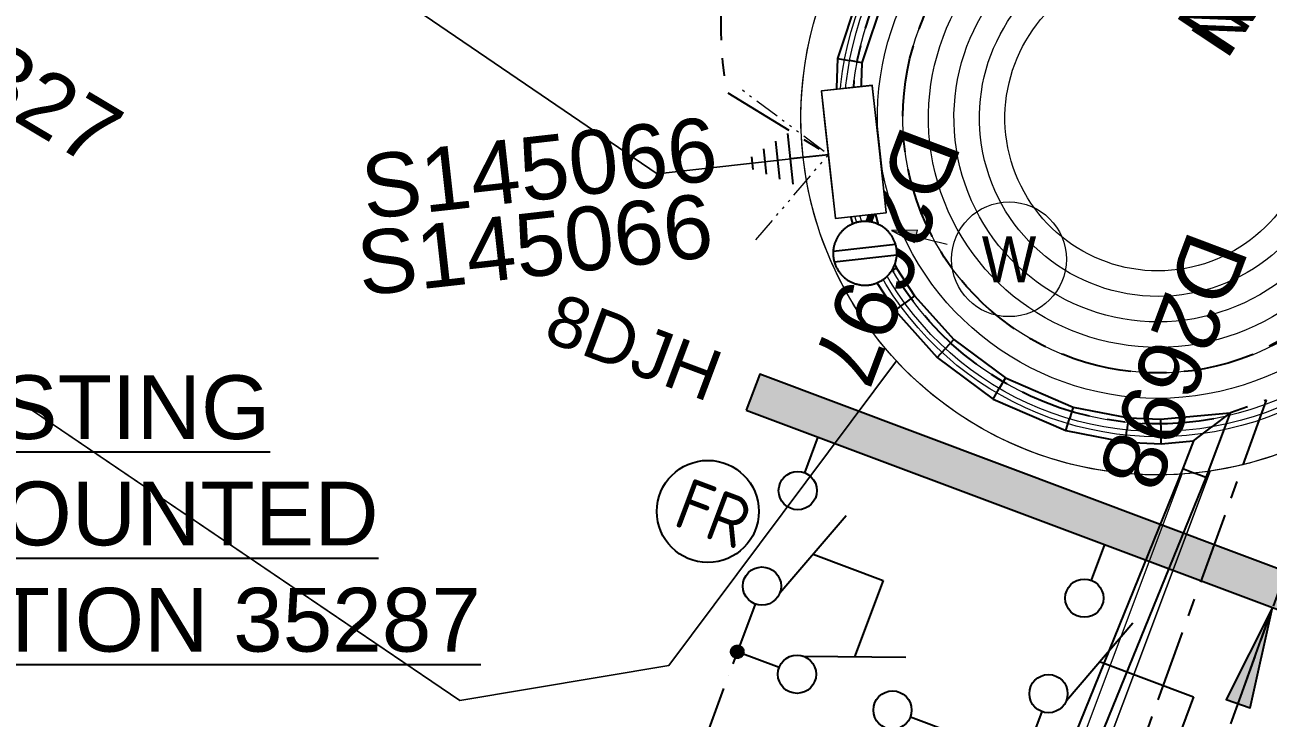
# Model space of a CAD drawing. Header units: metres. Extents: x 264965 to 265706, y 6180501 to 6181430.
# Drawn here: x 265457.77 to 265506.51, y 6181011.05 to 6181038.23 of the extents above; entities that cross this region are included whole.
import ezdxf
from ezdxf.enums import TextEntityAlignment as Align

# ---------------------------------------------------------------- set-up
doc = ezdxf.new("R2010")
doc.units = ezdxf.units.M
for name, pattern in [('Cable Exist UG', [7, 4, -1, 1, -1]), ('CENTERX2', [4, 2.5, -0.5, 0.5, -0.5]), ('DASHED', [19.05, 12.7, -6.35]), ('PHANTOM2', [4.45, 2, -0.5, 0.15, -0.5, 0.15, -0.5, 0.15, -0.5])]:
    doc.linetypes.add(name, pattern=pattern)
doc.layers.get('0').update_dxf_attribs({"color": 6})
for name, color, linetype, lineweight in [('_User Miscellaneous1', 30, 'Continuous', 13), ('_User Miscellaneous10', 241, 'Continuous', 13), ('_User Miscellaneous8', 196, 'Continuous', 13), ('_User_HV_Exist', 1, 'Continuous', 25), ('_User_LV_Exist', 5, 'Continuous', 25), ('_User_SL_Exist', 4, 'Continuous', 25), ('Cadastre Developer_SP_NEW', 92, 'Continuous', 15)]:
    doc.layers.add(name, color=color, linetype=linetype, lineweight=lineweight)
doc.layers.add('_User Miscellaneous12', color=252, linetype='Continuous', lineweight=13, plot=False, transparency=0.5)
doc.layers.add('Equip_LV_NEW', color=2, linetype='Continuous')
doc.layers.add('UG_Details_SP_MISC', color=7, linetype='Continuous')
doc.styles.add('ARIAL', font='arial.ttf', dxfattribs={"height": 2})
doc.styles.add('iecISOCP', font='isocp.shx')
doc.styles.get("Standard").update_dxf_attribs({"font": 'arial.ttf'})
doc.styles.add('SWG_LABEL', font='arial.ttf')
doc.styles.add('SWITCH_LABEL', font='arial.ttf', dxfattribs={"height": 2})
doc.linetypes.add('Cable New UG', pattern='A,6,-0.05,["X",Standard,S=1.8,R=0,X=0,Y=-0.94],-1.8', length=7.85)

# ---------------------------------------------------------------- blocks, each defined once
blk = doc.blocks.new('LV_UG_LINKS_CLOSED_NEW')
at = {"layer": 'Equip_LV_NEW'}
for tag, flags, p in [('ACTUAL_STATUS', 9, (3.167, -1.667)), ('CONSTRUCTED_VOLTAGE', 9, (3.167, -1.833)), ('NO_PHASES', 9, (3.167, -2)), ('STATE', 9, (3.167, -2.5)), ('OPERATING_VOLTAGE', 9, (3.167, -2.167)), ('ORIENTATION', 9, (3.167, -2.333)), ('SWITCH_TYPE', 9, (3.167, -2.667)), ('USAGE', 9, (3.167, -2.833)), ('NOTES', 9, (3.167, -3)), ('OWNED_BY', 9, (3.167, -3.167)), ('OPERATED_BY', 9, (3.167, -3.333)), ('TYPE', 9, (3.167, -3.833)), ('MAINTAINED_BY', 9, (3.167, -3.5)), ('NUMBER_OF_PHASES', 9, (3.167, -3.667)), ('Z', 1, (3.167, -4))]:
    blk.add_attdef(tag, text='', height=0.167, dxfattribs=dict(at, flags=flags)).set_placement(p, align=Align.MIDDLE_LEFT)
blk.add_wipeout([(4, 1.25), (3.969, 1.25), (3.939, 1.248), (3.908, 1.247), (3.877, 1.244), (3.847, 1.241), (3.817, 1.236), (3.786, 1.232), (3.756, 1.226), (3.726, 1.22), (3.696, 1.213), (3.667, 1.205), (3.637, 1.196), (3.608, 1.187), (3.579, 1.177), (3.55, 1.166), (3.522, 1.155), (3.493, 1.143), (3.466, 1.13), (3.438, 1.117), (3.411, 1.102), (3.384, 1.088), (3.357, 1.072), (3.331, 1.056), (3.306, 1.039), (3.28, 1.022), (3.255, 1.004), (3.231, 0.985), (3.207, 0.966), (3.184, 0.947), (3.161, 0.926), (3.138, 0.905), (3.116, 0.884), (3.095, 0.862), (3.074, 0.839), (3.053, 0.816), (3.034, 0.793), (3.015, 0.769), (2.996, 0.745), (2.978, 0.72), (2.961, 0.694), (2.944, 0.669), (2.928, 0.643), (2.912, 0.616), (2.898, 0.589), (2.883, 0.562), (2.87, 0.534), (2.857, 0.507), (2.845, 0.478), (2.834, 0.45), (2.823, 0.421), (2.813, 0.392), (2.804, 0.363), (2.795, 0.333), (2.787, 0.304), (2.78, 0.274), (2.774, 0.244), (2.768, 0.214), (2.764, 0.183), (2.759, 0.153), (2.756, 0.123), (2.753, 0.092), (2.752, 0.061), (2.75, 0.031), (2.75, 0), (2.75, -0.031), (2.752, -0.061), (2.753, -0.092), (2.756, -0.123), (2.759, -0.153), (2.764, -0.183), (2.768, -0.214), (2.774, -0.244), (2.78, -0.274), (2.787, -0.304), (2.795, -0.333), (2.804, -0.363), (2.813, -0.392), (2.823, -0.421), (2.834, -0.45), (2.845, -0.478), (2.857, -0.507), (2.87, -0.534), (2.883, -0.562), (2.898, -0.589), (2.912, -0.616), (2.928, -0.643), (2.944, -0.669), (2.961, -0.694), (2.978, -0.72), (2.996, -0.745), (3.015, -0.769), (3.034, -0.793), (3.053, -0.816), (3.074, -0.839), (3.095, -0.862), (3.116, -0.884), (3.138, -0.905), (3.161, -0.926), (3.184, -0.947), (3.207, -0.966), (3.231, -0.985), (3.255, -1.004), (3.28, -1.022), (3.306, -1.039), (3.331, -1.056), (3.357, -1.072), (3.384, -1.088), (3.411, -1.102), (3.438, -1.117), (3.466, -1.13), (3.493, -1.143), (3.522, -1.155), (3.55, -1.166), (3.579, -1.177), (3.608, -1.187), (3.637, -1.196), (3.667, -1.205), (3.696, -1.213), (3.726, -1.22), (3.756, -1.226), (3.786, -1.232), (3.817, -1.236), (3.847, -1.241), (3.877, -1.244), (3.908, -1.247), (3.939, -1.248), (3.969, -1.25), (4, -1.25), (4.031, -1.25), (4.061, -1.248), (4.092, -1.247), (4.123, -1.244), (4.153, -1.241), (4.183, -1.236), (4.214, -1.232), (4.244, -1.226), (4.274, -1.22), (4.304, -1.213), (4.333, -1.205), (4.363, -1.196), (4.392, -1.187), (4.421, -1.177), (4.45, -1.166), (4.478, -1.155), (4.507, -1.143), (4.534, -1.13), (4.562, -1.117), (4.589, -1.102), (4.616, -1.088), (4.643, -1.072), (4.669, -1.056), (4.694, -1.039), (4.72, -1.022), (4.745, -1.004), (4.769, -0.985), (4.793, -0.966), (4.816, -0.947), (4.839, -0.926), (4.862, -0.905), (4.884, -0.884), (4.905, -0.862), (4.926, -0.839), (4.947, -0.816), (4.966, -0.793), (4.985, -0.769), (5.004, -0.745), (5.022, -0.72), (5.039, -0.694), (5.056, -0.669), (5.072, -0.643), (5.088, -0.616), (5.102, -0.589), (5.117, -0.562), (5.13, -0.534), (5.143, -0.507), (5.155, -0.478), (5.166, -0.45), (5.177, -0.421), (5.187, -0.392), (5.196, -0.363), (5.205, -0.333), (5.213, -0.304), (5.22, -0.274), (5.226, -0.244), (5.232, -0.214), (5.236, -0.183), (5.241, -0.153), (5.244, -0.123), (5.247, -0.092), (5.248, -0.061), (5.25, -0.031), (5.25, 0), (5.25, 0.031), (5.248, 0.061), (5.247, 0.092), (5.244, 0.123), (5.241, 0.153), (5.236, 0.183), (5.232, 0.214), (5.226, 0.244), (5.22, 0.274), (5.213, 0.304), (5.205, 0.333), (5.196, 0.363), (5.187, 0.392), (5.177, 0.421), (5.166, 0.45), (5.155, 0.478), (5.143, 0.507), (5.13, 0.534), (5.117, 0.562), (5.102, 0.589), (5.088, 0.616), (5.072, 0.643), (5.056, 0.669), (5.039, 0.694), (5.022, 0.72), (5.004, 0.745), (4.985, 0.769), (4.966, 0.793), (4.947, 0.816), (4.926, 0.839), (4.905, 0.862), (4.884, 0.884), (4.862, 0.905), (4.839, 0.926), (4.816, 0.947), (4.793, 0.966), (4.769, 0.985), (4.745, 1.004), (4.72, 1.022), (4.694, 1.039), (4.669, 1.056), (4.643, 1.072), (4.616, 1.088), (4.589, 1.102), (4.562, 1.117), (4.534, 1.13), (4.507, 1.143), (4.478, 1.155), (4.45, 1.166), (4.421, 1.177), (4.392, 1.187), (4.363, 1.196), (4.333, 1.205), (4.304, 1.213), (4.274, 1.22), (4.244, 1.226), (4.214, 1.232), (4.183, 1.236), (4.153, 1.241), (4.123, 1.244), (4.092, 1.247), (4.061, 1.248), (4.031, 1.25)]).dxf.layer = 'Equip_LV_NEW'
for p, q in [((3.792, 1.232), (3.792, -1.232)), ((4.208, 1.232), (4.208, -1.232))]:
    blk.add_line(p, q, dxfattribs=at)
at = {"layer": 'Equip_LV_NEW', "flags": 128}
blk.add_lwpolyline([(4, 1.25), (3.969, 1.25), (3.939, 1.248), (3.908, 1.247), (3.877, 1.244), (3.847, 1.241), (3.817, 1.236), (3.786, 1.232), (3.756, 1.226), (3.726, 1.22), (3.696, 1.213), (3.667, 1.205), (3.637, 1.196), (3.608, 1.187), (3.579, 1.177), (3.55, 1.166), (3.522, 1.155), (3.493, 1.143), (3.466, 1.13), (3.438, 1.117), (3.411, 1.102), (3.384, 1.088), (3.357, 1.072), (3.331, 1.056), (3.306, 1.039), (3.28, 1.022), (3.255, 1.004), (3.231, 0.985), (3.207, 0.966), (3.184, 0.947), (3.161, 0.926), (3.138, 0.905), (3.116, 0.884), (3.095, 0.862), (3.074, 0.839), (3.053, 0.816), (3.034, 0.793), (3.015, 0.769), (2.996, 0.745), (2.978, 0.72), (2.961, 0.694), (2.944, 0.669), (2.928, 0.643), (2.912, 0.616), (2.898, 0.589), (2.883, 0.562), (2.87, 0.534), (2.857, 0.507), (2.845, 0.478), (2.834, 0.45), (2.823, 0.421), (2.813, 0.392), (2.804, 0.363), (2.795, 0.333), (2.787, 0.304), (2.78, 0.274), (2.774, 0.244), (2.768, 0.214), (2.764, 0.183), (2.759, 0.153), (2.756, 0.123), (2.753, 0.092), (2.752, 0.061), (2.75, 0.031), (2.75, 0), (2.75, -0.031), (2.752, -0.061), (2.753, -0.092), (2.756, -0.123), (2.759, -0.153), (2.764, -0.183), (2.768, -0.214), (2.774, -0.244), (2.78, -0.274), (2.787, -0.304), (2.795, -0.333), (2.804, -0.363), (2.813, -0.392), (2.823, -0.421), (2.834, -0.45), (2.845, -0.478), (2.857, -0.507), (2.87, -0.534), (2.883, -0.562), (2.898, -0.589), (2.912, -0.616), (2.928, -0.643), (2.944, -0.669), (2.961, -0.694), (2.978, -0.72), (2.996, -0.745), (3.015, -0.769), (3.034, -0.793), (3.053, -0.816), (3.074, -0.839), (3.095, -0.862), (3.116, -0.884), (3.138, -0.905), (3.161, -0.926), (3.184, -0.947), (3.207, -0.966), (3.231, -0.985), (3.255, -1.004), (3.28, -1.022), (3.306, -1.039), (3.331, -1.056), (3.357, -1.072), (3.384, -1.088), (3.411, -1.102), (3.438, -1.117), (3.466, -1.13), (3.493, -1.143), (3.522, -1.155), (3.55, -1.166), (3.579, -1.177), (3.608, -1.187), (3.637, -1.196), (3.667, -1.205), (3.696, -1.213), (3.726, -1.22), (3.756, -1.226), (3.786, -1.232), (3.817, -1.236), (3.847, -1.241), (3.877, -1.244), (3.908, -1.247), (3.939, -1.248), (3.969, -1.25), (4, -1.25), (4.031, -1.25), (4.061, -1.248), (4.092, -1.247), (4.123, -1.244), (4.153, -1.241), (4.183, -1.236), (4.214, -1.232), (4.244, -1.226), (4.274, -1.22), (4.304, -1.213), (4.333, -1.205), (4.363, -1.196), (4.392, -1.187), (4.421, -1.177), (4.45, -1.166), (4.478, -1.155), (4.507, -1.143), (4.534, -1.13), (4.562, -1.117), (4.589, -1.102), (4.616, -1.088), (4.643, -1.072), (4.669, -1.056), (4.694, -1.039), (4.72, -1.022), (4.745, -1.004), (4.769, -0.985), (4.793, -0.966), (4.816, -0.947), (4.839, -0.926), (4.862, -0.905), (4.884, -0.884), (4.905, -0.862), (4.926, -0.839), (4.947, -0.816), (4.966, -0.793), (4.985, -0.769), (5.004, -0.745), (5.022, -0.72), (5.039, -0.694), (5.056, -0.669), (5.072, -0.643), (5.088, -0.616), (5.102, -0.589), (5.117, -0.562), (5.13, -0.534), (5.143, -0.507), (5.155, -0.478), (5.166, -0.45), (5.177, -0.421), (5.187, -0.392), (5.196, -0.363), (5.205, -0.333), (5.213, -0.304), (5.22, -0.274), (5.226, -0.244), (5.232, -0.214), (5.236, -0.183), (5.241, -0.153), (5.244, -0.123), (5.247, -0.092), (5.248, -0.061), (5.25, -0.031), (5.25, 0), (5.25, 0.031), (5.248, 0.061), (5.247, 0.092), (5.244, 0.123), (5.241, 0.153), (5.236, 0.183), (5.232, 0.214), (5.226, 0.244), (5.22, 0.274), (5.213, 0.304), (5.205, 0.333), (5.196, 0.363), (5.187, 0.392), (5.177, 0.421), (5.166, 0.45), (5.155, 0.478), (5.143, 0.507), (5.13, 0.534), (5.117, 0.562), (5.102, 0.589), (5.088, 0.616), (5.072, 0.643), (5.056, 0.669), (5.039, 0.694), (5.022, 0.72), (5.004, 0.745), (4.985, 0.769), (4.966, 0.793), (4.947, 0.816), (4.926, 0.839), (4.905, 0.862), (4.884, 0.884), (4.862, 0.905), (4.839, 0.926), (4.816, 0.947), (4.793, 0.966), (4.769, 0.985), (4.745, 1.004), (4.72, 1.022), (4.694, 1.039), (4.669, 1.056), (4.643, 1.072), (4.616, 1.088), (4.589, 1.102), (4.562, 1.117), (4.534, 1.13), (4.507, 1.143), (4.478, 1.155), (4.45, 1.166), (4.421, 1.177), (4.392, 1.187), (4.363, 1.196), (4.333, 1.205), (4.304, 1.213), (4.274, 1.22), (4.244, 1.226), (4.214, 1.232), (4.183, 1.236), (4.153, 1.241), (4.123, 1.244), (4.092, 1.247), (4.061, 1.248), (4.031, 1.25)], close=True, dxfattribs=at)
blk = doc.blocks.new('*U648')
at = {"layer": '_User_LV_Exist'}
for p, q in [((2.5, 1), (2.5, -1)), ((3, 0.75), (3, -0.75)), ((3.5, 0.5), (3.5, -0.5)), ((4, 0.25), (4, -0.25))]:
    blk.add_line(p, q, dxfattribs=at)
at = {"layer": 'Equip_LV_NEW', "ltscale": 10, "rotation": 89.99999999999997}
blk.add_blockref('LV_UG_LINKS_CLOSED_NEW', (0, 0), dxfattribs=at)
at = {"width": 0.9}
blk.add_attdef('ASSET_NUM', text='', height=2, dxfattribs=at).set_placement((4, 2), align=Align.MIDDLE_LEFT)
for tag, p, flags in [('SUBURB', (-2, 0), 1), ('STREETNAME', (-1.8, 0), 9), ('PARENT', (-1.6, 0), 9), ('NOTES', (-1.4, 0), 9), ('LOCATION', (-1.2, 0), 9), ('LEGEND', (-1, 0), 9), ('USAGE', (-0.8, 0), 9), ('SUPPORT_TYPE', (-0.6, 0), 9), ('STATE', (-0.4, 0), 9), ('OWNED_BY', (-0.2, 0), 9)]:
    blk.add_attdef(tag, p, '', height=0.2, rotation=270, dxfattribs=dict(flags=flags))
blk.add_wipeout([(1, 2.5), (1, -2.5), (-1, -2.5), (-1, 2.5)])
blk.add_lwpolyline([(-1, 2.5), (-1, -1.25), (-1, 1.25), (-1, -2.5), (1, -2.5), (1, 2.5)], close=True)
at = {"layer": '_User_LV_Exist'}
blk.add_line((1, 0), (2.5, 0), dxfattribs=at)
blk = doc.blocks.new('*U849')
h = blk.add_hatch(color=256)
h.dxf.hatch_style = 1
h.paths.add_polyline_path([(2.385, 2.905), (2.749, 2.563), (3.251, 3.463)])
blk.add_line((3.251, 3.463), (1.711, 1.822))
at = {"flags": 128}
blk.add_lwpolyline([(2.385, 2.905), (2.749, 2.563), (3.251, 3.463), (2.385, 2.905)], dxfattribs=at)
blk.add_circle((0, 0), 2.25)
at = {"width": 0.9}
blk.add_attdef('CODE', text='', height=1.8, dxfattribs=at).set_placement((0, 0), align=Align.MIDDLE_CENTER)
at = {"flags": 1}
blk.add_attdef('Z', (0, 0), '', height=0.2, dxfattribs=at)
blk = doc.blocks.new('*U502')
blk.add_hatch(color=256).paths.add_polyline_path([(-0.236, 2.682), (-2.021, 1.779), (0.236, -2.682), (2.021, -1.779)])
for p, q in [((-1.129, 2.231), (1.129, -2.231)), ((0.892, 0.451), (-0.892, -0.451))]:
    blk.add_line(p, q)
at = {"ltscale": 10}
blk.add_line((1.129, -2.231), (-1.129, 2.231), dxfattribs=at)
blk.add_lwpolyline([(-2.021, 1.779), (-1.457, 0.664), (-0.328, -1.567), (0.236, -2.682), (2.021, -1.779), (-0.236, 2.682)], close=True)
at = {"width": 0.9, "flags": 8}
blk.add_attdef('ASSET_NUM', text='', height=2, rotation=90, dxfattribs=at).set_placement((-10.914, 41.61), align=Align.MIDDLE_LEFT)
for tag, p, flags in [('OWNED_BY', (-8.914, 37.41), 9), ('STATE', (-8.914, 37.21), 9), ('SUPPORT_TYPE', (-8.914, 37.01), 9), ('USAGE', (-8.914, 36.81), 9), ('LEGEND', (-8.914, 36.61), 9), ('LOCATION', (-8.914, 36.41), 9), ('NOTES', (-8.914, 36.21), 9), ('PARENT', (-8.914, 36.01), 9), ('STREETNAME', (-8.914, 35.81), 9), ('SUBURB', (-8.914, 35.61), 1)]:
    blk.add_attdef(tag, p, '', height=0.2, dxfattribs=dict(flags=flags))
blk = doc.blocks.new('*U531')
h = blk.add_hatch(color=256)
h.dxf.hatch_style = 1
h.paths.add_polyline_path([(-3.977, 0.426), (-0.053, -0.497), (0.053, 0.497)])
blk.add_line((-0.497, 0.053), (-3.977, 0.426))
at = {"flags": 128}
blk.add_lwpolyline([(-3.977, 0.426), (-0.053, -0.497), (0.053, 0.497)], close=True, dxfattribs=at)
blk.add_circle((0, 0), 0.0001)
blk = doc.blocks.new('SWG_SIE_TRF_NOES_NEW')
at = {"linetype": 'Continuous'}
blk.add_line((6.25, 0.75), (2.491, 2.118), dxfattribs=at)
at = {"linetype": 'CENTERX2'}
for p, q in [((0, 0), (1.5, 0)), ((7, 0), (8.5, 0))]:
    blk.add_line(p, q, dxfattribs=at)
blk.add_line((14, 0), (18.5, 0))
at = {"linetype": 'DASHED'}
blk.add_lwpolyline([(4.371, 1.434), (4.371, 5.371), (11.75, 5.371)], dxfattribs=at)
blk.add_lwpolyline([(17.5, -0.75), (18.5, 0), (17.5, 0.75)])
for centre in [(2.25, 0), (6.25, 0)]:
    blk.add_circle(centre, 0.75)
at = {"flags": 1}
blk.add_attdef('Z', (0, 0), '', height=0.2, dxfattribs=at)
at = {"style": 'SWITCH_LABEL', "flags": 9}
blk.add_attdef('STREET_CODE', text='', height=0.2, dxfattribs=at).set_placement((0, -0.2), align=Align.MIDDLE_LEFT)
at = {"flags": 9}
for tag, p in [('ORIENTATION', (0, -0.4)), ('SUBURB', (0, -1)), ('USAGE', (0, -0.8)), ('PARENT', (0, -0.6)), ('STREETNAME', (0, -1.2)), ('LOCATION', (0, -1.4)), ('NOTES', (0, -1.6))]:
    blk.add_attdef(tag, text='', height=0.2, dxfattribs=at).set_placement(p, align=Align.MIDDLE_LEFT)
blk = doc.blocks.new('SWG_FUSE_NEW')
at = {"linetype": 'CENTERX2'}
for p, q in [((1.031, 0.695), (4.469, -0.695)), ((1.031, -0.695), (4.469, 0.695))]:
    blk.add_line(p, q, dxfattribs=at)
for centre in [(0.75, 0), (4.75, 0)]:
    blk.add_circle(centre, 0.75)
blk = doc.blocks.new('*U537')
at = {"linetype": 'CENTERX2'}
blk.add_blockref('SWG_SIE_TRF_NOES_NEW', (0, 0), dxfattribs=at)
at = {"linetype": 'CENTERX2', "rotation": 180}
blk.add_blockref('SWG_FUSE_NEW', (14, 0), dxfattribs=at)
blk.add_text('TRF', height=2.5, rotation=89.9826).set_placement((21.515, -0.055), align=Align.MIDDLE_CENTER)
blk = doc.blocks.new('FAULT_INDIC_SE')
blk.add_circle((0, 0), 2)
at = {"insert": (-1.152, 1.002), "char_height": 2, "width": 2.70423, "attachment_point": 1, "style": 'iecISOCP'}
blk.add_mtext('FR', dxfattribs=at)
blk = doc.blocks.new('SWG_SIE_ES_NEW')
for p, q in [((2.5, 0.75), (6.259, 2.118)), ((8, -1), (10, -1)), ((8.25, -1.5), (9.75, -1.5)), ((8.5, -2), (9.5, -2)), ((8.75, -2.5), (9.25, -2.5))]:
    blk.add_line(p, q)
blk.add_lwpolyline([(1.75, 0), (0, 0)])
at = {"flags": 128}
blk.add_lwpolyline([(7.25, 0), (9, 0), (9, -1)], dxfattribs=at)
for centre in [(2.5, 0), (6.5, 0)]:
    blk.add_circle(centre, 0.75)
at = {"flags": 1}
blk.add_attdef('Z', (0.121, -0.013), '', height=0.2, dxfattribs=at)
at = {"style": 'SWITCH_LABEL', "flags": 9}
blk.add_attdef('STREET_CODE', text='', height=0.2, dxfattribs=at).set_placement((0.121, -0.213), align=Align.MIDDLE_LEFT)
at = {"flags": 9}
for tag, p in [('ORIENTATION', (0.121, -0.413)), ('SUBURB', (0.121, -1.013)), ('USAGE', (0.121, -0.813)), ('PARENT', (0.121, -0.613)), ('STREETNAME', (0.121, -1.213)), ('LOCATION', (0.121, -1.413)), ('OPERATED_BY', (0.103, -2.047)), ('OWNED_BY', (0.11, -1.824)), ('NOTES', (0.121, -1.613)), ('MAINTAINED_BY', (0.102, -2.253))]:
    blk.add_attdef(tag, text='', height=0.2, dxfattribs=at).set_placement(p, align=Align.MIDDLE_LEFT)
at = {"style": 'ARIAL', "width": 0.9, "flags": 8}
blk.add_attdef('ASSET_NUM', text='', height=2, dxfattribs=at).set_placement((5.75, -4), align=Align.MIDDLE_CENTER)
blk = doc.blocks.new('SWG_SIE_SU_NEW')
at = {"linetype": 'CENTERX2'}
h = blk.add_hatch(color=256, dxfattribs=at)
h.dxf.hatch_style = 1
edge = h.paths.add_edge_path()
edge.add_arc((9, 0), 0.25, 0, 360)
at = {"linetype": 'Continuous'}
blk.add_line((6.25, 0.75), (2.491, 2.118), dxfattribs=at)
at = {"linetype": 'CENTERX2'}
for p, q in [((0, 0), (1.5, 0)), ((7, 0), (10, 0))]:
    blk.add_line(p, q, dxfattribs=at)
at = {"linetype": 'DASHED'}
blk.add_lwpolyline([(4.371, 1.434), (4.371, 4.371), (7.566, 4.371)], dxfattribs=at)
for centre in [(2.25, 0), (6.25, 0)]:
    blk.add_circle(centre, 0.75)
at = {"linetype": 'CENTERX2'}
blk.add_circle((9, 0), 0.25, dxfattribs=at)
at = {"flags": 8}
blk.add_attdef('ASSET_NUM', text='', height=2, rotation=180, dxfattribs=at).set_placement((-3, 0.012), align=Align.MIDDLE_LEFT)
at = {"flags": 1}
blk.add_attdef('Z', (0, 0), '', height=0.2, dxfattribs=at)
at = {"style": 'SWITCH_LABEL', "flags": 9}
blk.add_attdef('STREET_CODE', text='', height=0.2, dxfattribs=at).set_placement((0, 0), align=Align.MIDDLE_LEFT)
at = {"flags": 9}
for tag, p in [('ORIENTATION', (0, -0.2)), ('PARENT', (0, -0.4)), ('SUBURB', (0, -0.8)), ('STREETNAME', (0, -1)), ('USAGE', (0, -0.6)), ('LOCATION', (0, -1.2)), ('NOTES', (0, -1.4)), ('OPERATED_BY', (-0.014, -1.808)), ('OWNED_BY', (-0.008, -1.586)), ('MAINTAINED_BY', (-0.016, -2.015))]:
    blk.add_attdef(tag, text='', height=0.2, dxfattribs=at).set_placement(p, align=Align.MIDDLE_LEFT)

msp = doc.modelspace()

# ---------------------------------------------------------------- hatches: boundary and pattern name
at = {"layer": '_User_HV_Exist', "transparency": 33554636}
h = msp.add_hatch(color=256, dxfattribs=at)
h.dxf.hatch_style = 1
h.paths.add_polyline_path([(265486.581, 6181024.534), (265486.054, 6181023.13), (265514.142, 6181012.589), (265514.669, 6181013.993)])

# ---------------------------------------------------------------- linework, layer by layer
at = {"layer": '_User Miscellaneous1', "ltscale": 0.5}
for p, q in [((265490.626, 6181039.918), (265489.625, 6181036.914)), ((265491.506, 6181039.521), (265490.58, 6181036.744)), ((265489.625, 6181036.914), (265489.5, 6181033.069)), ((265489.625, 6181036.914), (265490.102, 6181036.829)), ((265490.58, 6181036.744), (265490.102, 6181036.829)), ((265490.58, 6181036.744), (265490.464, 6181033.183)), ((265489.5, 6181033.069), (265489.982, 6181033.126)), ((265489.5, 6181033.069), (265490.465, 6181029.524)), ((265490.464, 6181033.183), (265489.982, 6181033.126)), ((265490.464, 6181033.183), (265491.392, 6181029.776)), ((265491.312, 6181029.971), (265490.882, 6181029.757)), ((265491.312, 6181029.971), (265491.947, 6181028.697)), ((265490.453, 6181029.543), (265490.882, 6181029.757)), ((265490.453, 6181029.543), (265491.112, 6181028.22)), ((265490.465, 6181029.524), (265490.928, 6181029.65)), ((265491.392, 6181029.776), (265490.928, 6181029.65)), ((265491.112, 6181028.22), (265491.529, 6181028.459)), ((265491.947, 6181028.697), (265491.529, 6181028.459)), ((265491.947, 6181028.697), (265492.653, 6181027.611)), ((265491.112, 6181028.22), (265491.888, 6181027.026)), ((265492.653, 6181027.611), (265492.271, 6181027.319)), ((265492.653, 6181027.611), (265494.184, 6181025.897)), ((265491.888, 6181027.026), (265492.271, 6181027.319)), ((265491.888, 6181027.026), (265493.534, 6181025.184)), ((265493.534, 6181025.184), (265493.859, 6181025.54)), ((265494.184, 6181025.897), (265493.859, 6181025.54)), ((265494.184, 6181025.897), (265496.21, 6181024.395)), ((265493.534, 6181025.184), (265495.727, 6181023.558)), ((265496.21, 6181024.395), (265495.969, 6181023.977)), ((265496.21, 6181024.395), (265498.864, 6181023.246)), ((265495.727, 6181023.558), (265495.969, 6181023.977)), ((265495.727, 6181023.558), (265498.578, 6181022.324)), ((265498.864, 6181023.246), (265498.721, 6181022.785)), ((265498.864, 6181023.246), (265501.037, 6181022.822)), ((265498.578, 6181022.324), (265498.721, 6181022.785)), ((265501.037, 6181022.822), (265500.979, 6181022.344)), ((265501.037, 6181022.822), (265502.296, 6181022.766)), ((265502.296, 6181022.766), (265505.019, 6181023.013)), ((265502.296, 6181022.766), (265502.307, 6181022.285)), ((265505.019, 6181023.013), (265504.069, 6181020.482)), ((265505.019, 6181023.013), (265504.301, 6181022.466)), ((265498.578, 6181022.324), (265500.922, 6181021.866)), ((265500.922, 6181021.866), (265500.979, 6181022.344)), ((265502.318, 6181021.804), (265502.307, 6181022.285)), ((265503.583, 6181021.918), (265504.301, 6181022.466)), ((265500.922, 6181021.866), (265502.318, 6181021.804)), ((265502.318, 6181021.804), (265503.583, 6181021.918)), ((265503.583, 6181021.918), (265503.175, 6181020.832)), ((265503.175, 6181020.832), (265490.44, 6180989.493)), ((265503.175, 6181020.832), (265503.622, 6181020.657)), ((265504.069, 6181020.482), (265503.622, 6181020.657)), ((265504.069, 6181020.482), (265491.329, 6180989.132))]:
    msp.add_line(p, q, dxfattribs=at)
at = {"layer": '_User Miscellaneous1', "flags": 128}
msp.add_lwpolyline([(265503.133, 6181020.616), (265494.134, 6180996.638)], dxfattribs=at)
at = {"layer": '_User Miscellaneous10'}
msp.add_lwpolyline([(265578.622, 6180961.721), (265611.19, 6181037.319, 0.406457), (265585.766, 6181103.784), (265570.869, 6181110.676), (265563.517, 6181108.642), (265520.892, 6181046.049, 0.123106), (265516.114, 6181033.077, -1.666667), (265495.693, 6181046.983, 0.123106), (265506.014, 6181056.181), (265546.957, 6181116.304), (265545.233, 6181122.536), (265514.468, 6181136.77, -0.064244), (265469.198, 6181165.256), (265461.475, 6181164.413), (265388.328, 6181070.428, 0.070413), (265364.483, 6181028.856), (265372.251, 6181015.535), (265433.189, 6181005.08, -0.047314), (265489.51, 6180989.829), (265571.962, 6180958.886)], format="xyb", close=True, dxfattribs=at)
at = {"layer": '_User Miscellaneous12', "color": 5, "transparency": 33554534}
for points in [[(265584.702, 6180955.615), (265618.537, 6181034.154, 0.406457), (265589.125, 6181111.044), (265571.565, 6181119.168), (265558.556, 6181115.571), (265514.279, 6181050.552, 0.123106), (265508.161, 6181033.938, -1.666667), (265499.409, 6181039.898, 0.123106), (265512.626, 6181051.678), (265555.655, 6181114.864), (265551.956, 6181128.241), (265517.827, 6181144.031, -0.068428), (265471.725, 6181173.579), (265457.241, 6181171.999), (265382.015, 6181075.342, 0.075943), (265355.633, 6181028.152), (265367.22, 6181008.281), (265431.836, 6180997.196, -0.047314), (265486.699, 6180982.339), (265572.15, 6180950.27)], [(265583.182, 6180957.141), (265616.7, 6181034.945, 0.406457), (265588.285, 6181109.229), (265571.391, 6181117.045), (265559.796, 6181113.839), (265515.932, 6181049.426, 0.123106), (265510.149, 6181033.723, -1.666667), (265498.48, 6181041.669, 0.123106), (265510.973, 6181052.804), (265553.481, 6181115.224), (265550.276, 6181126.815), (265516.988, 6181142.216, -0.067357), (265471.085, 6181171.498), (265458.3, 6181170.102), (265383.593, 6181074.113, 0.074598), (265357.841, 6181028.337), (265368.478, 6181010.094), (265432.175, 6180999.167, -0.047314), (265487.401, 6180984.211), (265572.103, 6180952.424)], [(265581.662, 6180958.668), (265614.863, 6181035.737, 0.406457), (265587.446, 6181107.414), (265571.217, 6181114.922), (265561.037, 6181112.107), (265517.586, 6181048.301, 0.123106), (265512.137, 6181033.507, -1.666667), (265497.551, 6181043.44, 0.123106), (265509.32, 6181053.929), (265551.306, 6181115.584), (265548.595, 6181125.388), (265516.148, 6181140.4, -0.066303), (265470.451, 6181169.417), (265459.358, 6181168.206), (265385.171, 6181072.885, 0.073228), (265360.051, 6181028.516), (265369.736, 6181011.908), (265432.513, 6181001.138, -0.047314), (265488.104, 6180986.084), (265572.056, 6180954.578)], [(265580.142, 6180960.194), (265613.026, 6181036.528, 0.406457), (265586.606, 6181105.599), (265571.043, 6181112.799), (265562.277, 6181110.375), (265519.239, 6181047.175, 0.123106), (265514.126, 6181033.292, -1.666667), (265496.622, 6181045.211, 0.123106), (265507.667, 6181055.055), (265549.132, 6181115.944), (265546.914, 6181123.962), (265515.308, 6181138.585, -0.065266), (265469.822, 6181167.336), (265460.417, 6181166.309), (265386.749, 6181071.656, 0.071833), (265362.265, 6181028.689), (265370.993, 6181013.721), (265432.851, 6181003.109, -0.047314), (265488.807, 6180987.956), (265572.009, 6180956.732)]]:
    msp.add_lwpolyline(points, format="xyb", close=True, dxfattribs=at)
at = {"layer": '_User Miscellaneous12', "color": 1, "transparency": 33554534}
for points in [[(265583.942, 6180956.378), (265617.619, 6181034.55, 0.406457), (265588.705, 6181110.137), (265571.478, 6181118.107), (265559.176, 6181114.705), (265515.106, 6181049.989, 0.123106), (265509.155, 6181033.83, -1.666667), (265498.944, 6181040.783, 0.123106), (265511.8, 6181052.241), (265554.568, 6181115.044), (265551.116, 6181127.528), (265517.408, 6181143.123, -0.06789), (265471.404, 6181172.539), (265457.771, 6181171.05), (265382.804, 6181074.727, 0.075273), (265356.736, 6181028.245), (265367.849, 6181009.188), (265432.005, 6180998.181, -0.047314), (265487.05, 6180983.275), (265572.126, 6180951.347)], [(265582.422, 6180957.904), (265615.782, 6181035.341, 0.406457), (265587.865, 6181108.321), (265571.304, 6181115.984), (265560.416, 6181112.973), (265516.759, 6181048.864, 0.123106), (265511.143, 6181033.615, -1.666667), (265498.016, 6181042.555, 0.123106), (265510.147, 6181053.367), (265552.394, 6181115.404), (265549.435, 6181126.102), (265516.568, 6181141.308, -0.066828), (265470.768, 6181170.457), (265458.829, 6181169.154), (265384.382, 6181073.499, 0.073916), (265358.946, 6181028.427), (265369.107, 6181011.001), (265432.344, 6181000.152, -0.047314), (265487.753, 6180985.147), (265572.079, 6180953.501)], [(265580.902, 6180959.431), (265613.945, 6181036.132, 0.406457), (265587.026, 6181106.506), (265571.13, 6181113.861), (265561.657, 6181111.241), (265518.412, 6181047.738, 0.123106), (265513.131, 6181033.4, -1.666667), (265497.087, 6181044.326, 0.123106), (265508.494, 6181054.492), (265550.219, 6181115.764), (265547.755, 6181124.675), (265515.728, 6181139.493, -0.065782), (265470.136, 6181168.376), (265459.888, 6181167.258), (265385.96, 6181072.271, 0.072534), (265361.158, 6181028.603), (265370.364, 6181012.815), (265432.682, 6181002.124, -0.047314), (265488.456, 6180987.02), (265572.032, 6180955.655)]]:
    msp.add_lwpolyline(points, format="xyb", close=True, dxfattribs=at)
at = {"layer": '_User Miscellaneous12', "color": 6, "transparency": 33554534}
msp.add_lwpolyline([(265579.914, 6180960.423), (265612.751, 6181036.647, 0.406457), (265586.48, 6181105.326), (265571.017, 6181112.48), (265562.463, 6181110.115), (265519.487, 6181047.006, 0.123106), (265514.424, 6181033.26, -1.666667), (265496.483, 6181045.477, 0.123106), (265507.419, 6181055.224), (265548.805, 6181115.998), (265546.662, 6181123.748), (265515.182, 6181138.313, -0.065111), (265469.728, 6181167.024), (265460.576, 6181166.025), (265386.986, 6181071.472, 0.071622), (265362.598, 6181028.715), (265371.182, 6181013.993), (265432.902, 6181003.405, -0.047314), (265488.912, 6180988.237), (265572.002, 6180957.055)], format="xyb", close=True, dxfattribs=at)
at = {"layer": '_User Miscellaneous12', "color": 4, "transparency": 33554534}
msp.add_lwpolyline([(265579.762, 6180960.576), (265612.567, 6181036.726, 0.406457), (265586.396, 6181105.145), (265571, 6181112.268), (265562.587, 6181109.942), (265519.652, 6181046.894, 0.123106), (265514.623, 6181033.238, -1.666667), (265496.39, 6181045.654, 0.123106), (265507.254, 6181055.337), (265548.588, 6181116.034), (265546.494, 6181123.606), (265515.098, 6181138.131, -0.065009), (265469.666, 6181166.816), (265460.681, 6181165.835), (265387.144, 6181071.349, 0.071481), (265362.82, 6181028.732), (265371.308, 6181014.175), (265432.935, 6181003.602, -0.047314), (265488.983, 6180988.424), (265571.997, 6180957.27)], format="xyb", close=True, dxfattribs=at)
at = {"layer": '_User_HV_Exist', "flags": 128}
msp.add_lwpolyline([(265486.054, 6181023.13), (265514.142, 6181012.589), (265514.669, 6181013.993), (265486.581, 6181024.534)], close=True, dxfattribs=at)
at = {"layer": '_User_HV_Exist', "linetype": 'Cable Exist UG', "ltscale": 0.7, "flags": 128}
msp.add_lwpolyline([(265596.642, 6180918.289), (265579.029, 6180928.381), (265573.189, 6180918.188), (265567.184, 6180920.516, -0.010248), (265572.478, 6180934.854), (265566.731, 6180946.559), (265487.965, 6180976.332), (265494.347, 6180993.503), (265480.243, 6180998.609), (265485.35, 6181012.713)], format="xyb", dxfattribs=at)
at = {"layer": '_User_LV_Exist', "linetype": 'Cable Exist UG', "ltscale": 0.7, "transparency": 33554687, "flags": 128}
for points in [[(265490.269, 6181033.254, -0.309032), (265496.622, 6181045.211), (265499.873, 6181044.783, 0.114917), (265510.184, 6181055.276), (265514.545, 6181061.602), (265551.306, 6181115.584), (265548.595, 6181125.388), (265550.295, 6181136.722)], [(265495.29, 6180998.875), (265497.389, 6181004.468), (265502.128, 6181002.753), (265511.319, 6181028.14), (265505.884, 6181025.289, -0.948748), (265497.551, 6181043.44), (265497.656, 6181043.764, -1), (265498.27, 6181045.667), (265498.461, 6181046.259, 0.112927), (265508.258, 6181055.924), (265513.049, 6181062.958)], [(265487.8, 6181001.686), (265491.104, 6181010.489), (265500.466, 6181006.975), (265502.371, 6181012.237), (265506.455, 6181023.52), (265504.422, 6181022.792), (265504.422, 6181022.792, -0.436513), (265490.269, 6181033.254)]]:
    msp.add_lwpolyline(points, format="xyb", dxfattribs=at)
at = {"layer": '_User_SL_Exist', "linetype": 'Cable Exist UG', "ltscale": 0.7, "transparency": 33554687, "flags": 128}
msp.add_lwpolyline([(265493.258, 6181052.014), (265492.397, 6181051.63, 0.303956), (265485.285, 6181035.595), (265489.276, 6181033.141)], format="xyb", dxfattribs=at)
at = {"layer": 'Cadastre Developer_SP_NEW', "transparency": 33554687}
for points in [[(265457.823, 6181075.251), (265445.721, 6181057.48), (265482.559, 6181032.394), (265488.282, 6181033.032, -0.309032), (265495.693, 6181046.983, 0.019966), (265497.665, 6181048.119)], [(265388.328, 6181070.428, 0.070413), (265364.483, 6181028.856), (265372.251, 6181015.535), (265433.189, 6181005.08, -0.047314), (265489.51, 6180989.829), (265492.26, 6180988.796), (265504.246, 6181020.735, -0.247228), (265491.936, 6181025.059), (265483.012, 6181013.113), (265474.828, 6181011.745)], [(265445.721, 6181057.48), (265433.616, 6181039.704), (265474.828, 6181011.745), (265483.012, 6181013.113), (265491.936, 6181025.059, -0.160669), (265488.282, 6181033.032), (265482.559, 6181032.394)], [(265530.239, 6181018.845), (265512.781, 6181025.421, -0.179471), (265504.246, 6181020.735), (265492.26, 6180988.796), (265515.666, 6180980.013)]]:
    msp.add_lwpolyline(points, format="xyb", close=True, dxfattribs=at)
at = {"layer": 'UG_Details_SP_MISC', "ltscale": 0.5}
for p, q in [((265490.626, 6181039.918), (265489.625, 6181036.914)), ((265491.506, 6181039.521), (265490.58, 6181036.744)), ((265489.625, 6181036.914), (265489.5, 6181033.069)), ((265489.625, 6181036.914), (265490.102, 6181036.829)), ((265490.58, 6181036.744), (265490.102, 6181036.829)), ((265490.58, 6181036.744), (265490.464, 6181033.183)), ((265489.5, 6181033.069), (265489.982, 6181033.126)), ((265489.5, 6181033.069), (265490.465, 6181029.524)), ((265490.464, 6181033.183), (265489.982, 6181033.126)), ((265490.464, 6181033.183), (265491.392, 6181029.776)), ((265491.312, 6181029.971), (265490.882, 6181029.757)), ((265491.312, 6181029.971), (265491.947, 6181028.697)), ((265490.453, 6181029.543), (265490.882, 6181029.757)), ((265490.453, 6181029.543), (265491.112, 6181028.22)), ((265490.465, 6181029.524), (265490.928, 6181029.65)), ((265491.392, 6181029.776), (265490.928, 6181029.65)), ((265491.112, 6181028.22), (265491.529, 6181028.459)), ((265491.947, 6181028.697), (265491.529, 6181028.459)), ((265491.947, 6181028.697), (265492.653, 6181027.611)), ((265491.112, 6181028.22), (265491.888, 6181027.026)), ((265492.653, 6181027.611), (265492.271, 6181027.319)), ((265492.653, 6181027.611), (265494.184, 6181025.897)), ((265491.888, 6181027.026), (265492.271, 6181027.319)), ((265491.888, 6181027.026), (265493.534, 6181025.184)), ((265493.534, 6181025.184), (265493.859, 6181025.54)), ((265494.184, 6181025.897), (265493.859, 6181025.54)), ((265494.184, 6181025.897), (265496.21, 6181024.395)), ((265493.534, 6181025.184), (265495.727, 6181023.558)), ((265496.21, 6181024.395), (265495.969, 6181023.977)), ((265496.21, 6181024.395), (265498.864, 6181023.246)), ((265495.727, 6181023.558), (265495.969, 6181023.977)), ((265495.727, 6181023.558), (265498.578, 6181022.324)), ((265498.864, 6181023.246), (265498.721, 6181022.785)), ((265498.864, 6181023.246), (265501.037, 6181022.822)), ((265498.578, 6181022.324), (265498.721, 6181022.785)), ((265501.037, 6181022.822), (265500.979, 6181022.344)), ((265501.037, 6181022.822), (265502.296, 6181022.766)), ((265502.296, 6181022.766), (265505.019, 6181023.013)), ((265502.296, 6181022.766), (265502.307, 6181022.285)), ((265505.019, 6181023.013), (265504.069, 6181020.482)), ((265505.019, 6181023.013), (265504.301, 6181022.466)), ((265498.578, 6181022.324), (265500.922, 6181021.866)), ((265500.922, 6181021.866), (265500.979, 6181022.344)), ((265502.318, 6181021.804), (265502.307, 6181022.285)), ((265503.583, 6181021.918), (265504.301, 6181022.466)), ((265500.922, 6181021.866), (265502.318, 6181021.804)), ((265502.318, 6181021.804), (265503.583, 6181021.918)), ((265503.583, 6181021.918), (265503.175, 6181020.832)), ((265503.175, 6181020.832), (265490.44, 6180989.493)), ((265503.175, 6181020.832), (265503.622, 6181020.657)), ((265504.069, 6181020.482), (265503.622, 6181020.657)), ((265504.069, 6181020.482), (265491.329, 6180989.132))]:
    msp.add_line(p, q, dxfattribs=at)

# ---------------------------------------------------------------- block references
at = {"layer": '_User_HV_Exist', "linetype": 'CENTERX2', "rotation": 339.4297731881911}
msp.add_blockref('FAULT_INDIC_SE', (265484.546, 6181019.154), dxfattribs=at)
at = {"layer": '_User_HV_Exist', "linetype": 'CENTERX2'}
ref = msp.add_blockref('SWG_SIE_ES_NEW', (265485.701, 6181013.649), dxfattribs=dict(at, rotation=339.4297731881911))
ref.add_attrib('ASSET_NUM', 'D2700', dxfattribs={"layer": '0', "height": 2, "rotation": 339.4298, "style": 'ARIAL', "width": 0.9}).set_placement((265488.977, 6181008.148), align=Align.MIDDLE_CENTER)
at = {"layer": '_User_LV_Exist', "color": 2, "linetype": 'Cable New UG', "lineweight": 0, "ltscale": 10, "rotation": 256.4959249505599}
msp.add_blockref('*U531', (265505.337, 6181011.617), dxfattribs=at)

# ---------------------------------------------------------------- texts
at = {"layer": '_User Miscellaneous1'}
msp.add_text('NEW ROAD 5', height=2.5, rotation=56.5036, dxfattribs=at).set_placement((265504.899, 6181036.846))
at = {"layer": '_User_HV_Exist'}
msp.add_text('NEW ROAD 5', height=1.8, rotation=56.5036, dxfattribs=at).set_placement((265504.899, 6181036.846))
at = {"layer": '_User_LV_Exist'}
msp.add_text('NEW ROAD 5', height=1.8, rotation=56.5036, dxfattribs=at).set_placement((265504.899, 6181036.846))
at = {"layer": '_User_LV_Exist', "insert": (265441.556, 6181024.491), "char_height": 2.5, "attachment_point": 1}
msp.add_mtext_dynamic_manual_height_columns('\\pi9.5351;{\\LEXISTING\\P\\pi5.2479;PADMOUNTED  \\P\\pi1.0971;SUBSTATION 35287}', width=34.87674, gutter_width=12.5, heights=[0], dxfattribs=at)
at = {"layer": 'Cadastre Developer_SP_NEW', "transparency": 33554687, "style": 'ARIAL'}
msp.add_text('327', height=2.5, rotation=329.1269, dxfattribs=at).set_placement((265455.527, 6181035.55))

# ---------------------------------------------------------------- next in the draw order: block references
at = {"layer": '_User_LV_Exist', "ltscale": 0.5}
ref = msp.add_blockref('*U648', (265490.27, 6181033.25), dxfattribs=dict(at, rotation=186.2650641261777))
ref.add_attrib('ASSET_NUM', 'S145066', dxfattribs={"layer": '0', "height": 2.5, "rotation": 6.3645}).set_placement((265470.984, 6181031.849), align=Align.MIDDLE_LEFT)

# ---------------------------------------------------------------- next in the draw order: linework, layer by layer
at = {"layer": '_User Miscellaneous1', "linetype": 'PHANTOM2', "ltscale": 0.5, "flags": 128}
msp.add_lwpolyline([(265486.428, 6181029.805), (265489.276, 6181033.141), (265485.763, 6181035.768)], dxfattribs=at)

# ---------------------------------------------------------------- next in the draw order: block references
at = {"layer": '_User Miscellaneous8', "transparency": 33554687}
ref = msp.add_blockref('*U849', (265496.354, 6181029.04), dxfattribs=dict(at, rotation=119.3988901699086))
ref.add_attrib('CODE', 'W', dxfattribs={"layer": '0', "height": 1.8, "width": 0.9}).set_placement((265496.354, 6181029.04), align=Align.MIDDLE_CENTER)
at = {"layer": '_User_LV_Exist', "ltscale": 0.5, "rotation": 339.4297732104962}
msp.add_blockref('*U502', (265490.269, 6181033.254), dxfattribs=at)

# ---------------------------------------------------------------- next in the draw order: block references
at = {"layer": '_User Miscellaneous1', "ltscale": 0.5}
ref = msp.add_blockref('*U648', (265490.27, 6181033.25), dxfattribs=dict(at, rotation=186.2650641261777))
ref.add_attrib('ASSET_NUM', 'S145066', dxfattribs={"layer": '0', "height": 2.5, "rotation": 6.3645}).set_placement((265470.813, 6181028.847), align=Align.MIDDLE_LEFT)

# ---------------------------------------------------------------- next in the draw order: block references
at = {"layer": '_User Miscellaneous1', "ltscale": 0.5, "rotation": 339.4297732104962}
msp.add_blockref('*U502', (265490.269, 6181033.254), dxfattribs=at)
at = {"layer": '_User_HV_Exist', "linetype": 'CENTERX2'}
ref = msp.add_blockref('SWG_SIE_SU_NEW', (265488.863, 6181022.076), dxfattribs=dict(at, rotation=249.429773188191))
ref.add_attrib('ASSET_NUM', 'D2697', dxfattribs={"layer": '0', "height": 2.5, "rotation": 69.3841, "style": 'SWG_LABEL', "text_generation_flag": 6}).set_placement((265489.717, 6181024.319), align=Align.MIDDLE_RIGHT)
ref = msp.add_blockref('*U537', (265500.098, 6181017.859), dxfattribs=dict(at, rotation=249.429773188191))
ref.add_attrib('ASSET_NUM', 'D2698', dxfattribs={"layer": '0', "height": 2.5, "rotation": 69.3841, "style": 'SWG_LABEL', "text_generation_flag": 6}).set_placement((265500.976, 6181020.2), align=Align.MIDDLE_RIGHT)

# ---------------------------------------------------------------- next in the draw order: texts
at = {"layer": '_User_HV_Exist', "insert": (265484.914, 6181024.359), "char_height": 2, "attachment_point": 6, "rotation": 339.4298}
msp.add_mtext('8DJH', dxfattribs=at)

# ---------------------------------------------------------------- next in the draw order: block references
at = {"layer": '_User Miscellaneous1', "ltscale": 0.5}
ref = msp.add_blockref('*U648', (265490.27, 6181033.25), dxfattribs=dict(at, rotation=186.2650641261777))
ref.add_attrib('ASSET_NUM', 'S145066', dxfattribs={"layer": '0', "height": 2.5, "rotation": 6.3645}).set_placement((265470.984, 6181031.849), align=Align.MIDDLE_LEFT)

doc.saveas('drawing.dxf')
